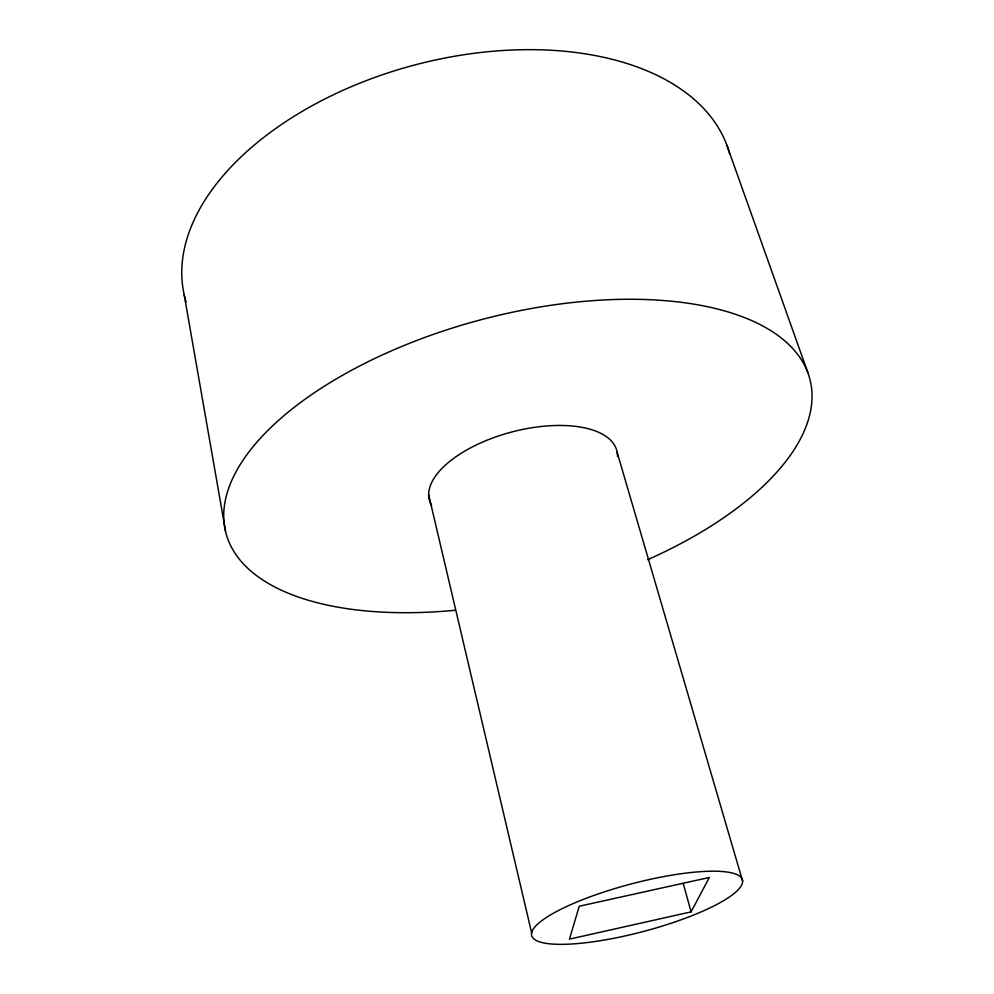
<?xml version="1.0" encoding="UTF-8"?>
<svg xmlns="http://www.w3.org/2000/svg" width="994" height="994" viewBox="0 0 994 994"><rect width="100%" height="100%" fill="white"/><g stroke="black" fill="none" stroke-linecap="round" stroke-linejoin="round"><path stroke-width="1.49" d="M691.103 911.871L709.318 877.478L579.241 906.242L569.463 939.131L691.103 911.871L683.238 883.517M726.887 145.236L807.824 372.502M617.15 452.357L742.63 881.119A109.005 24.539 -14.8 0 1 585.541 942.759A109.005 24.539 -14.8 0 1 582.969 899.533A109.005 24.539 -14.8 0 1 742.63 881.119M428.65 494.726L531.616 932.732M184.163 294.659L225.601 531.355M455.053 610.279A301.928 141.16 -14.8 0 1 261.931 436.565A301.928 141.16 -14.8 0 1 731.919 313.135A301.928 141.16 -14.8 0 1 647.728 559.684M186.102 302.002A281.724 167.042 -14.8 0 1 411.081 65.952A281.724 167.042 -14.8 0 1 729.671 153.896M431.558 505.374A96.927 44.805 -14.8 0 1 511.823 431.98A96.927 44.805 -14.8 0 1 617.473 456.544"/></g></svg>
